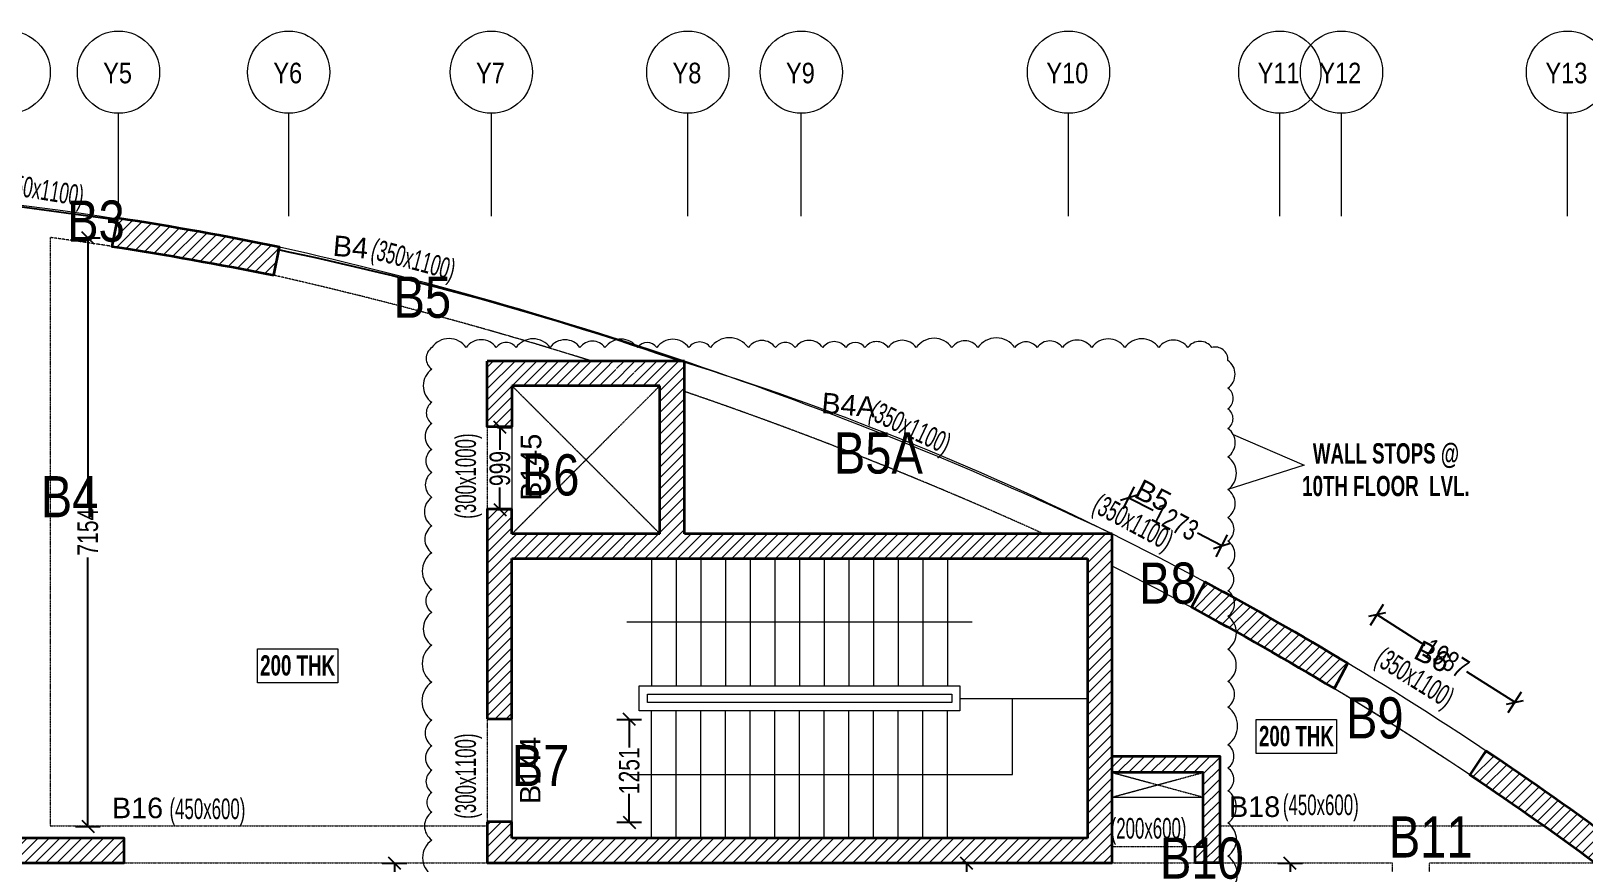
# Model space of a CAD drawing. Header units: millimetres. Extents: x 1 to 72184, y 68 to 60126.
# Drawn here: x 16522 to 35410, y 50012 to 60126 of the extents above; entities that cross this region are included whole.
import ezdxf
from ezdxf.enums import TextEntityAlignment as Align

# ---------------------------------------------------------------- set-up
doc = ezdxf.new("R2010")
doc.units = ezdxf.units.MM
doc.linetypes.add('Grid Line', pattern=[2222.5, 1270, -317.5, 317.5, -317.5])
doc.linetypes.add('HIDDEN', pattern=[0.375, 0.25, -0.125])
for name, color, linetype, lineweight in [('A-ANNO-DIMS', 8, 'Continuous', 15), ('A-DETL-MISC', 35, 'Continuous', 15), ('A-FLOR-IDEN', 11, 'Continuous', 9), ('A-GRIDS', 8, 'Continuous', 9), ('A-HIDD-ABVE', 8, 'HIDDEN', 20), ('S-BEAM', 7, 'Continuous', 18), ('S-BEAM-IDEN', 2, 'Continuous', 9), ('S-COL HATCH', 9, 'Continuous', 0), ('S-COLS', 5, 'Continuous', 35), ('S-GRIDS', 8, 'Continuous', 9)]:
    doc.layers.add(name, color=color, linetype=linetype, lineweight=lineweight)
doc.layers.add('Abhinav working', color=6, linetype='Continuous')
doc.layers.add('Beam Nos', color=7, linetype='Continuous')
doc.styles.add('Arial Narrow', font='ARIALN.TTF', dxfattribs={"height": 400})
doc.styles.add('Dim.s & Anno.(Misc.)', font='ARIALN.TTF')
doc.styles.add('SC-BBS1', font='SansSerif')
doc.styles.add('SOBHA', font='swisscl.ttf')
doc.styles.add('Swis721 LtCn BT', font='swisscl.ttf', dxfattribs={"width": 0.9, "height": 233.355162})
doc.styles.add('Swis721 LtCn BT_B', font='', dxfattribs={"width": 0.9, "height": 246.918336})
doc.styles.get('Swis721 LtCn BT_B').set_extended_font_data('Swis721 LtCn BT', bold=True)
doc.dimstyles.new('A-GFC-100', dxfattribs={"dimscale": 100, "dimtxt": 1.75, "dimasz": 1.5, "dimexe": 1.5, "dimexo": 0, "dimgap": 1, "dimtad": 1, "dimdsep": 46, "dimtxsty": 'Dim.s & Anno.(Misc.)', "dimblk": 'ARCHTICK', "dimcen": 0, "dimdle": 1.5, "dimclrd": 256, "dimclre": 8, "dimclrt": 6, "dimazin": 2, "dimtfac": 1, "dimtix": 1, "dimtmove": 2, "dimatfit": 3, "dimfxl": 1, "dimtolj": 1, "dimlwd": -1, "dimlwe": 9, "dimarcsym": 0})
doc.dimstyles.new('S-100', dxfattribs={"dimscale": 100, "dimtxt": 2.5, "dimasz": 1.5, "dimexe": 1.5, "dimexo": 1.5, "dimgap": 0.1, "dimtad": 0, "dimdec": 0, "dimrnd": 0.0005, "dimzin": 0, "dimdsep": 46, "dimtxsty": 'SOBHA', "dimblk": 'OBLIQUE', "dimcen": 0.09, "dimclrd": 8, "dimclre": 8, "dimclrt": 6, "dimadec": 0, "dimazin": 0, "dimtfac": 1, "dimtdec": 0, "dimtofl": 0, "dimtmove": 0, "dimatfit": 3, "dimfxl": 1.5, "dimfxlon": 1, "dimtolj": 1, "dimtzin": 0, "dimlwd": -1, "dimlwe": -1, "dimarcsym": 0})
pattern_1 = [(45, (-31215772.29, 20872216.62), (-66.29126074, 66.29126074), [])]

# ---------------------------------------------------------------- blocks, each defined once
blk = doc.blocks.new('_ARCHTICK')
at = {"color": 0, "linetype": 'ByBlock', "const_width": 0.15}
blk.add_lwpolyline([(-0.5, -0.5), (0.5, 0.5)], dxfattribs=at)
blk = doc.blocks.new('Grid - Type 1 Structural-6743905-9TH FLOOR LVL')
at = {"layer": 'A-GRIDS'}
blk.add_circle((0, 0), 4, dxfattribs=at)
blk = doc.blocks.new('A$C45bf0ae9')
at = {"layer": 'S-GRIDS', "linetype": 'Grid Line'}
for p, q in [((-2170, 41014), (-2170, 42264)), ((-100, 41014), (-100, 42264)), ((2365, 41014), (2365, 42264)), ((4755, 41014), (4755, 42264)), ((6135, 41014), (6135, 42264)), ((9385, 41014), (9385, 42264)), ((11955, 41014), (11955, 42264)), ((12705, 41014), (12705, 42264)), ((15455, 41014), (15455, 42264))]:
    blk.add_line(p, q, dxfattribs=at)
at = {"layer": 'A-GRIDS', "xscale": 124.9999999999999, "yscale": 124.9999999999999, "zscale": 124.9999999999999}
for p in [(-3500, 42764), (-2170, 42764), (-100, 42764), (2365, 42764), (4755, 42764), (6135, 42764), (9385, 42764), (11955, 42764), (12705, 42764), (15455, 42764)]:
    blk.add_blockref('Grid - Type 1 Structural-6743905-9TH FLOOR LVL', p, dxfattribs=at)
at = {"layer": 'A-GRIDS', "lineweight": 18, "char_height": 250, "attachment_point": 1, "style": 'Arial Narrow'}
for s, insert, width in [('Y5', (-2356, 42879), 440.93), ('Y6', (-286, 42879), 440.93), ('Y7', (2179, 42879), 440.93), ('Y8', (4569, 42879), 440.93), ('Y9', (5949, 42879), 440.93), ('Y10', (9116, 42879), 641.35), ('Y11', (11686, 42879), 641.35), ('Y12', (12436, 42879), 641.35), ('Y13', (15186, 42879), 641.35)]:
    blk.add_mtext(s, dxfattribs=dict(at, insert=insert, width=width))
blk = doc.blocks.new('_OBLIQUE')
at = {"color": 0, "linetype": 'ByBlock'}
blk.add_line((-0.5, -0.5), (0.5, 0.5), dxfattribs=at)
blk = doc.blocks.new('*D517')
at = {"layer": 'Abhinav working', "color": 8, "transparency": 16777216}
for p, q in [((17063, 57611), (17363, 57611)), ((17213, 57611), (17213, 54340)), ((17213, 50456), (17213, 53726)), ((17063, 50456), (17363, 50456))]:
    blk.add_line(p, q, dxfattribs=at)
at = {"layer": 'Defpoints', "color": 0, "transparency": 16777216}
for p in [(16730, 57611, 0), (16730, 50456), (17213, 50456)]:
    blk.add_point(p, dxfattribs=at)
at = {"layer": 'Abhinav working', "color": 8, "transparency": 16777216, "xscale": 150, "yscale": 150, "zscale": 150}
for p, rotation in [((17213, 57611), 90), ((17213, 50456), 270)]:
    blk.add_blockref('_OBLIQUE', p, dxfattribs=dict(at, rotation=rotation))
at = {"layer": 'Abhinav working', "color": 6, "transparency": 16777216, "insert": (17213, 54033), "char_height": 250, "attachment_point": 5, "rotation": 90, "style": 'SOBHA'}
blk.add_mtext('\\A1;7154', dxfattribs=at)
blk = doc.blocks.new('*D518')
at = {"layer": 'Abhinav working', "color": 8, "transparency": 16777216}
for p, q in [((22194, 55306), (22375, 55306)), ((22225, 55306), (22225, 55036)), ((22225, 54307), (22225, 54578)), ((22194, 54307), (22375, 54307))]:
    blk.add_line(p, q, dxfattribs=at)
at = {"layer": 'Defpoints', "color": 0, "transparency": 16777216}
for p in [(22044, 55306, 0), (22225, 55306), (22044, 54307, 0)]:
    blk.add_point(p, dxfattribs=at)
at = {"layer": 'Abhinav working', "color": 8, "transparency": 16777216, "xscale": 150, "yscale": 150, "zscale": 150}
for p, rotation in [((22225, 55306), 90), ((22225, 54307), 270)]:
    blk.add_blockref('_OBLIQUE', p, dxfattribs=dict(at, rotation=rotation))
at = {"layer": 'Abhinav working', "color": 6, "transparency": 16777216, "insert": (22225, 54807), "char_height": 250, "attachment_point": 5, "rotation": 90, "style": 'SOBHA'}
blk.add_mtext('\\A1;999', dxfattribs=at)
blk = doc.blocks.new('*D519')
at = {"layer": 'Abhinav working', "color": 8, "transparency": 16777216}
for p, q in [((23648, 51757), (23948, 51757)), ((23798, 51757), (23798, 51413)), ((23798, 50506), (23798, 50850)), ((23648, 50506), (23948, 50506))]:
    blk.add_line(p, q, dxfattribs=at)
at = {"layer": 'Defpoints', "color": 0, "transparency": 16777216}
for p in [(22344, 51757, 0), (22344, 50506, 0), (23798, 50506)]:
    blk.add_point(p, dxfattribs=at)
at = {"layer": 'Abhinav working', "color": 8, "transparency": 16777216, "xscale": 150, "yscale": 150, "zscale": 150}
for p, rotation in [((23798, 51757), 90), ((23798, 50506), 270)]:
    blk.add_blockref('_OBLIQUE', p, dxfattribs=dict(at, rotation=rotation))
at = {"layer": 'Abhinav working', "color": 6, "transparency": 16777216, "insert": (23798, 51132), "char_height": 250, "attachment_point": 5, "rotation": 90, "style": 'SOBHA'}
blk.add_mtext('\\A1;1251', dxfattribs=at)
blk = doc.blocks.new('*D520')
at = {"layer": 'Abhinav working', "color": 8, "transparency": 16777216}
for p, q in [((29805, 54318), (29942, 54585)), ((29874, 54452), (30169, 54299)), ((31005, 53867), (30709, 54020)), ((30936, 53734), (31073, 54000))]:
    blk.add_line(p, q, dxfattribs=at)
at = {"layer": 'Defpoints', "color": 0, "transparency": 16777216}
for p in [(29644, 54007, 0), (31005, 53867), (30775, 53423, 0)]:
    blk.add_point(p, dxfattribs=at)
at = {"layer": 'Abhinav working', "color": 8, "transparency": 16777216, "xscale": 150, "yscale": 150, "zscale": 150}
for p, rotation in [((29874, 54452), 152.6659468745825), ((31005, 53867), 332.6659468745825)]:
    blk.add_blockref('_OBLIQUE', p, dxfattribs=dict(at, rotation=rotation))
at = {"layer": 'Abhinav working', "color": 6, "transparency": 16777216, "insert": (30439, 54159), "char_height": 250, "attachment_point": 5, "rotation": 332.6659, "style": 'SOBHA'}
blk.add_mtext('\\A1;1273', dxfattribs=at)
blk = doc.blocks.new('*D521')
at = {"layer": 'Abhinav working', "color": 8, "transparency": 16777216}
for p, q in [((32812, 52903), (32973, 53156)), ((32892, 53030), (33475, 52660)), ((34570, 51965), (33987, 52335)), ((34489, 51839), (34650, 52092))]:
    blk.add_line(p, q, dxfattribs=at)
at = {"layer": 'Defpoints', "color": 0, "transparency": 16777216}
for p in [(32514, 52433, 0), (34570, 51965), (34191, 51369, 0)]:
    blk.add_point(p, dxfattribs=at)
at = {"layer": 'Abhinav working', "color": 8, "transparency": 16777216, "xscale": 150, "yscale": 150, "zscale": 150}
for p, rotation in [((32892, 53030), 147.5989514612884), ((34570, 51965), 327.5989514612884)]:
    blk.add_blockref('_OBLIQUE', p, dxfattribs=dict(at, rotation=rotation))
at = {"layer": 'Abhinav working', "color": 6, "transparency": 16777216, "insert": (33731, 52498), "char_height": 250, "attachment_point": 5, "rotation": 327.599, "style": 'SOBHA'}
blk.add_mtext('\\A1;1987', dxfattribs=at)
blk = doc.blocks.new('*D450')
at = {"layer": 'Abhinav working', "color": 8, "transparency": 16777216}
for p, q in [((21093, 50006), (20793, 50006)), ((20943, 50006), (20943, 47313)), ((20943, 44006), (20943, 46699)), ((21093, 44006), (20793, 44006))]:
    blk.add_line(p, q, dxfattribs=at)
at = {"layer": 'Defpoints', "color": 0, "transparency": 16777216}
for p in [(20943, 50006), (22044, 50006, 0), (22044, 44006, 0)]:
    blk.add_point(p, dxfattribs=at)
at = {"layer": 'Abhinav working', "color": 8, "transparency": 16777216, "xscale": 150, "yscale": 150, "zscale": 150}
for p, rotation in [((20943, 50006), 90), ((20943, 44006), 270)]:
    blk.add_blockref('_OBLIQUE', p, dxfattribs=dict(at, rotation=rotation))
at = {"layer": 'Abhinav working', "color": 6, "transparency": 16777216, "insert": (20943, 47006), "char_height": 250, "attachment_point": 5, "rotation": 90, "style": 'SOBHA'}
blk.add_mtext('\\A1;6000', dxfattribs=at)
blk = doc.blocks.new('*D451')
at = {"layer": 'Abhinav working', "color": 8, "transparency": 16777216}
for p, q in [((28050, 50006), (27750, 50006)), ((27900, 50006), (27900, 47313)), ((27900, 44006), (27900, 46699)), ((28050, 44006), (27750, 44006))]:
    blk.add_line(p, q, dxfattribs=at)
at = {"layer": 'Defpoints', "color": 0, "transparency": 16777216}
for p in [(29194, 50006, 0), (27900, 44006), (29194, 44006)]:
    blk.add_point(p, dxfattribs=at)
at = {"layer": 'Abhinav working', "color": 8, "transparency": 16777216, "xscale": 150, "yscale": 150, "zscale": 150}
for p, rotation in [((27900, 50006), 90), ((27900, 44006), 270)]:
    blk.add_blockref('_OBLIQUE', p, dxfattribs=dict(at, rotation=rotation))
at = {"layer": 'Abhinav working', "color": 6, "transparency": 16777216, "insert": (27900, 47006), "char_height": 250, "attachment_point": 5, "rotation": 90, "style": 'SOBHA'}
blk.add_mtext('\\A1;6000', dxfattribs=at)
blk = doc.blocks.new('*D452')
at = {"layer": 'Abhinav working', "color": 8, "transparency": 16777216}
for p, q in [((31986, 50006), (31686, 50006)), ((31836, 50006), (31836, 47313)), ((31836, 44006), (31836, 46699)), ((31986, 44006), (31686, 44006))]:
    blk.add_line(p, q, dxfattribs=at)
at = {"layer": 'Defpoints', "color": 0, "transparency": 16777216}
for p in [(31836, 50006), (33055, 50006), (33055, 44006)]:
    blk.add_point(p, dxfattribs=at)
at = {"layer": 'Abhinav working', "color": 8, "transparency": 16777216, "xscale": 150, "yscale": 150, "zscale": 150}
for p, rotation in [((31836, 50006), 90), ((31836, 44006), 270)]:
    blk.add_blockref('_OBLIQUE', p, dxfattribs=dict(at, rotation=rotation))
at = {"layer": 'Abhinav working', "color": 6, "transparency": 16777216, "insert": (31836, 47006), "char_height": 250, "attachment_point": 5, "rotation": 90, "style": 'SOBHA'}
blk.add_mtext('\\A1;6000', dxfattribs=at)
blk = doc.blocks.new('A$C21ee9bdd')
at = {"layer": 'A-DETL-MISC'}
for p, q in [((-5300, 0), (-5300, -1550)), ((-5000, 0), (-5000, -1550)), ((-4700, 0), (-4700, -1550)), ((-4400, 0), (-4400, -1550)), ((-4100, 0), (-4100, -1550)), ((-3800, 0), (-3800, -1550)), ((-3500, 0), (-3500, -1550)), ((-3200, 0), (-3200, -1550)), ((-2900, 0), (-2900, -1550)), ((-2600, 0), (-2600, -1550)), ((-2300, 0), (-2300, -1550)), ((-2000, 0), (-2000, -1550)), ((-1700, 0), (-1700, -1550)), ((-5300, -3400), (-5300, -1850)), ((-5000, -3400), (-5000, -1850)), ((-4700, -3400), (-4700, -1850)), ((-4400, -3400), (-4400, -1850)), ((-4100, -3400), (-4100, -1850)), ((-3800, -3400), (-3800, -1850)), ((-3500, -3400), (-3500, -1850)), ((-3200, -3400), (-3200, -1850)), ((-2900, -3400), (-2900, -1850)), ((-2600, -3400), (-2600, -1850)), ((-2300, -3400), (-2300, -1850)), ((-2000, -3400), (-2000, -1850)), ((-1700, -3400), (-1700, -1850)), ((-1550, -1700), (0, -1700))]:
    blk.add_line(p, q, dxfattribs=at)
for points in [[(-1550, -1550), (-1550, -1850), (-5450, -1850), (-5450, -1550)], [(-1650, -1650), (-1650, -1750), (-5350, -1750), (-5350, -1650)]]:
    blk.add_lwpolyline(points, close=True, dxfattribs=at)
at = {"layer": 'A-ANNO-DIMS', "ltscale": 500}
for points in [[(-1400, -775), (-5600, -775)], [(-1700, -2625), (-912, -2625), (-912, -1700)], [(-5600, -2625), (-1700, -2625)]]:
    blk.add_leader(points, dimstyle='A-GFC-100', override={"dimasz": 0.002, "dimtad": 0, "dimfxl": 0.18, "dimarcsym": 1}, dxfattribs=at)

msp = doc.modelspace()

# ---------------------------------------------------------------- hatches: boundary and pattern name
at = {"layer": 'S-COL HATCH', "transparency": 33554687}
h = msp.add_hatch(dxfattribs=at)
h.set_pattern_fill('ANSI31', color=256, scale=750)
h.set_pattern_definition(pattern_1)
h.paths.add_polyline_path([(19473.5, 57156.3), (19543.2, 57499.3, 0.0118114), (17573.9, 57851.6), (17504.1, 57508.3, -0.0119099)])
h = msp.add_hatch(dxfattribs=at)
h.set_pattern_fill('ANSI31', color=256, scale=750)
h.set_pattern_definition(pattern_1)
h.paths.add_polyline_path([(23180.9, 56112.7), (22070.1, 56112.7), (22070.1, 55312.7), (22370.1, 55312.7), (22370.1, 55812.7), (23180.9, 55812.7)], flags=17)
h.paths.add_polyline_path([(23480.9, 56112.7), (23180.9, 56112.7), (23180.9, 55812.7), (23480.9, 55812.7)], flags=17)
edge = h.paths.add_edge_path()
edge.add_line((23519.4, 56112.7), (24073.2, 56112.7))
edge.add_line((24073.2, 56112.7), (23945, 55977))
edge.add_line((23945, 55977), (23760, 55960.1))
edge.add_line((23760, 55960.1), (23480.9, 56112.7))
edge.add_line((23480.9, 56112.7), (23480.9, 55812.7))
edge.add_line((23480.9, 55812.7), (24170.1, 55812.7))
edge.add_line((24170.1, 55812.7), (24170.1, 54012.7))
edge.add_line((24170.1, 54012.7), (22370.1, 54012.7))
edge.add_line((22370.1, 54012.7), (22370.1, 54312.7))
edge.add_line((22370.1, 54312.7), (22070.1, 54312.7))
edge.add_line((22070.1, 54312.7), (22070.1, 51762.7))
edge.add_line((22070.1, 51762.7), (22370.1, 51762.7))
edge.add_line((22370.1, 51762.7), (22370.1, 53712.7))
edge.add_line((22370.1, 53712.7), (29211.2, 53712.7))
edge.add_line((29211.2, 53712.7), (29211.2, 54012.7))
edge.add_line((29211.2, 54012.7), (28896.6, 54012.7))
edge.add_line((28896.6, 54012.7), (28892.3, 54002.6))
edge.add_arc((10836.1, 16082.3), 41999.7, 64.53794, 64.5701)
edge.add_line((28871.1, 54012.7), (24470.1, 54012.7))
edge.add_line((24470.1, 54012.7), (24470.1, 56112.7))
edge.add_line((24470.1, 56112.7), (24365.8, 56112.7))
edge.add_line((24365.8, 56112.7), (24073.2, 56112.7))
edge.add_arc((23796.3, 56310.5), 340.3, 215.54825, 324.45175, ccw=False)
h.paths.add_polyline_path([(29670.1, 54012.7), (29211.2, 54012.7), (29211.2, 53712.7), (29370.1, 53712.7), (29370.1, 50312.7), (29211.2, 50312.7), (29211.2, 50012.7), (29670.1, 50012.7)])
h.paths.add_polyline_path([(29211.2, 50312.7), (22370.1, 50312.7), (22370.1, 50512.7), (22070.1, 50512.7), (22070.1, 50012.7), (29211.2, 50012.7)])
h = msp.add_hatch(dxfattribs=at)
h.set_pattern_fill('ANSI31', color=256, scale=750)
h.set_pattern_definition(pattern_1)
h.paths.add_polyline_path([(30801, 53428.1), (30635.2, 53119.9, -0.0119099), (32373.9, 52130.3), (32539.9, 52438.9, 0.0118114)])
h = msp.add_hatch(dxfattribs=at)
h.set_pattern_fill('ANSI31', color=256, scale=750)
h.set_pattern_definition(pattern_1)
h.paths.add_polyline_path([(30980.1, 51311.5), (29670.1, 51311.5), (29670.1, 51111.5), (30780.1, 51111.5), (30780.1, 50211.5), (30680.1, 50211.5), (30680.1, 50012.7), (30980.1, 50011.5), (30980.1, 50211.5)])
h = msp.add_hatch(dxfattribs=at)
h.set_pattern_fill('ANSI31', color=256, scale=750)
h.set_pattern_definition(pattern_1)
h.paths.add_polyline_path([(34217.6, 51374.5), (34022.7, 51083.7, -0.0119099), (35657.7, 49930.8), (35852.7, 50221.9, 0.0118114)])
h = msp.add_hatch(dxfattribs=at)
h.set_pattern_fill('ANSI31', color=256, scale=750)
h.set_pattern_definition(pattern_1)
h.paths.add_polyline_path([(17655.7, 50012.7), (17655.7, 50312.7), (16155.7, 50312.7), (16155.7, 50012.7)])

# ---------------------------------------------------------------- linework, layer by layer
at = {"layer": 'A-FLOR-IDEN', "color": 8, "flags": 128}
for points in [[(20252.8, 52614.4), (20252.8, 52202.5), (19275.3, 52202.5), (19275.3, 52614.4)], [(20252.8, 52614.4), (20252.8, 52202.5), (19275.3, 52202.5), (19275.3, 52614.4)], [(32401.8, 51755.4), (32401.8, 51343.5), (31424.3, 51343.5), (31424.3, 51755.4)], [(32401.8, 51755.4), (32401.8, 51343.5), (31424.3, 51343.5), (31424.3, 51755.4)]]:
    msp.add_lwpolyline(points, close=True, dxfattribs=at)
at = {"layer": 'A-HIDD-ABVE', "linetype": 'HIDDEN'}
for p, q in [((22370.1, 55812.7, 0), (24170.1, 54012.7, 0)), ((22370.1, 54012.7, 0), (24170.1, 55812.7, 0)), ((29670.1, 51111.5, 0), (30780.1, 50811.6, 0)), ((29670.1, 50811.5, 0), (30780.1, 51111.5, 0))]:
    msp.add_line(p, q, dxfattribs=at)
at = {"layer": 'Abhinav working', "elevation": 0}
msp.add_lwpolyline([(15843.8, 58066.5), (17545.3, 57834)], dxfattribs=at)
msp.add_lwpolyline([(19512.7, 57472.3, -0.0317144), (24444, 56107.4)], format="xyb", dxfattribs=at)
at = {"layer": 'S-BEAM', "linetype": 'HIDDEN'}
for p, q in [((22070.1, 55311.5, 0), (22070.1, 54311.5, 0)), ((22070.1, 51761.5, 0), (22070.1, 50511.5, 0)), ((16755.7, 50461.5), (22070.1, 50461.5)), ((30980.1, 50461.5, 0), (34925.6, 50461.5, 0)), ((29670.1, 50211.5, 0), (30680.3, 50211.5, 0)), ((16605.7, 50011.5), (22070.1, 50011.5, 0)), ((29670.1, 50011.5, 0), (33080.7, 50011.5)), ((33080.7, 44011.5, 0), (33080.7, 50012.7, 0)), ((33530.7, 50011.5), (35548.2, 50011.5)), ((33530.7, 44011.5, 0), (33530.7, 50011.5, 0))]:
    msp.add_line(p, q, dxfattribs=at)
at = {"layer": 'S-BEAM'}
for p, q in [((22370.1, 55311.5, 0), (22370.1, 54311.5, 0)), ((22370.1, 51761.5, 0), (22370.1, 50511.5, 0)), ((29670.1, 50811.5, 0), (30780.1, 50811.6, 0))]:
    msp.add_line(p, q, dxfattribs=at)
at = {"layer": 'S-BEAM', "linetype": 'HIDDEN', "elevation": 0}
for points in [[(19474.5, 57156, 0.0168801), (16755.7, 57615.8), (16755.7, 50461.5)], [(23340.8, 56112.7, 0.0205865), (19466, 57157.9)], [(28836.2, 54012.7, 0.0240935), (24470.1, 55742.4, 0.0240935)], [(33080.7, 51694.8, 0.0124051), (31339.6, 52732.2, 0.0124051)], [(34925.6, 50461.5, 0.0135836), (33080.7, 51694.8, 0.0103147)]]:
    msp.add_lwpolyline(points, format="xyb", dxfattribs=at)
at = {"layer": 'S-BEAM', "ltscale": 250000, "elevation": 0}
for points in [[(29670.1, 54012.7, 0.0546873), (19543.2, 57499.3, 0.0317099)], [(69910.3, 35224.9, -0.1044195), (37793.2, 48689.9, 0.059137), (29670.1, 54012.7, 0.059137)], [(69844.6, 34881.1, -0.1044683), (37580.7, 48411.4, 0.0581656), (29670.1, 53621.3, 0.0581656)]]:
    msp.add_lwpolyline(points, format="xyb", dxfattribs=at)
at = {"layer": 'S-BEAM', "ltscale": 250000}
msp.add_arc((11255.9, 17955.8, 0), 40380.2, 81.00201, 101.23709, dxfattribs=at)
at = {"layer": 'S-BEAM-IDEN'}
msp.add_lwpolyline([(31079.3, 49650.1, 0.5205671), (31079.3, 50094.7, 0.5205671), (31079.3, 50497, 0.5205671), (31079.3, 50888.8, 0.5205671), (31079.3, 51166.1, 0.5205671), (31079.3, 51449.4, 0.5205671), (31079.3, 51905.5, 0.5205671), (31079.3, 52218.2, 0.5205671), (31079.3, 52610.3, 0.5205671), (31079.3, 53009.9, 0.5205671), (31079.3, 53321.2, 0.5205671), (31079.3, 53597, 0.5205671), (31079.3, 53924.6, 0.5205671), (31079.3, 54210.2, 0.5205671), (31079.3, 54550.9, 0.5205671), (31079.3, 54948.8, 0.5205671), (31079.3, 55293.9, 0.5205671), (31079.3, 55533.4, 0.5205671), (31079.3, 55785.2, 0.5205671), (31079.3, 56120.9, 0.5205671), (30883.4, 56277, 0.5205671), (30592.9, 56277, 0.5205671), (30238, 56277, 0.5205671), (29826, 56277, 0.5205671), (29423.3, 56277, 0.5205671), (29068.2, 56277, 0.5205671), (28758.2, 56277, 0.5205671), (28488.3, 56277, 0.5205671), (28038.6, 56277, 0.5205671), (27723.2, 56277, 0.5205671), (27287.5, 56277, 0.5205671), (26945.9, 56277, 0.5205671), (26664.5, 56277, 0.5205671), (26430.8, 56277, 0.5205671), (26151.9, 56277, 0.5205671), (25815.9, 56277, 0.5205671), (25576.4, 56277, 0.5205671), (25246.3, 56277, 0.5205671), (24786, 56277, 0.5205671), (24522.2, 56277, 0.5205671), (24133.2, 56277, 0.5205671), (23898, 56277, 0.5205671), (23502.2, 56277, 0.5205671), (23198.2, 56277, 0.5205671), (22833.9, 56277, 0.5205671), (22420.8, 56277, 0.5205671), (22180.2, 56277, 0.5205671), (21815.2, 56277, 0.5205671), (21396.1, 56277, 0.5205671), (21396.1, 56014.1, 0.5205671), (21396.1, 55611.9, 0.5205671), (21396.1, 55352.7, 0.5205671), (21396.1, 55039.7, 0.5205671), (21396.1, 54759.8, 0.5205671), (21396.1, 54456.4, 0.5205671), (21396.1, 54108.8, 0.5205671), (21396.1, 53783.4, 0.5205671), (21396.1, 53336.9, 0.5205671), (21396.1, 53057.7, 0.5205671), (21396.1, 52658.2, 0.5205671), (21396.1, 52210.2, 0.5205671), (21396.1, 51746.2, 0.5205671), (21396.1, 51435.1, 0.5205671), (21396.1, 51138.4, 0.5205671), (21396.1, 50867.4, 0.5205671), (21396.1, 50630.1, 0.5205671), (21396.1, 50289.5, 0.5205671), (21396.1, 49859, 0.5205671)], format="xyb", dxfattribs=at)
at = {"layer": 'S-BEAM-IDEN', "elevation": 0}
msp.add_lwpolyline([(24444, 56107.4, -0.0405764), (29670.1, 54012.7)], format="xyb", dxfattribs=at)
at = {"layer": 'S-BEAM-IDEN'}
msp.add_lwpolyline([(31144.9, 55219.5), (32008.7, 54849.6), (31079.3, 54550.9)], dxfattribs=at)
at = {"layer": 'S-COLS'}
for p, q in [((24470.1, 56112.7, 0), (22070.1, 56112.7, 0)), ((24470.1, 54012.7, 0), (24470.1, 56112.7, 0)), ((24170.1, 55812.7, 0), (22370.1, 55812.7, 0)), ((24170.1, 54012.7, 0), (24170.1, 55812.7, 0)), ((24170.1, 54012.7, 0), (22370.1, 54012.7, 0)), ((29670.1, 54012.7, 0), (24470.1, 54012.7, 0)), ((29670.1, 50012.7, 0), (29670.1, 54012.7, 0)), ((22370.1, 53712.7, 0), (29370.1, 53712.7, 0)), ((22370.1, 51762.7, 0), (22370.1, 53712.7, 0)), ((29370.1, 53712.7, 0), (29370.1, 50312.7, 0)), ((22070.1, 51762.7, 0), (22370.1, 51762.7, 0)), ((22070.1, 50512.7, 0), (22070.1, 50012.7, 0)), ((22370.1, 50512.7, 0), (22070.1, 50512.7, 0)), ((22370.1, 50312.7, 0), (22370.1, 50512.7, 0)), ((29370.1, 50312.7, 0), (22370.1, 50312.7, 0)), ((22070.1, 50012.7, 0), (29670.1, 50012.7, 0))]:
    msp.add_line(p, q, dxfattribs=at)
at = {"layer": 'S-COLS', "elevation": 0}
for points in [[(19473.5, 57156.3), (19543.2, 57499.3, 0.0118114), (17573.9, 57851.6), (17504.1, 57508.3, -0.0119099), (19473.5, 57156.3)], [(32539.9, 52438.9, 0.0118114), (30801, 53428.1), (30635.2, 53119.9, -0.0119099), (32373.9, 52130.3), (32539.9, 52438.9)], [(34217.6, 51374.5), (34022.7, 51083.7, -0.0119099), (35657.7, 49930.8), (35852.7, 50221.9, 0.0118114), (34217.6, 51374.5)]]:
    msp.add_lwpolyline(points, format="xyb", dxfattribs=at)
for points in [[(22370.1, 55812.7), (22370.1, 55312.7), (22070.1, 55312.7), (22070.1, 56112.7)], [(22370.1, 54012.7), (22370.1, 54312.7), (22070.1, 54312.7), (22070.1, 51762.7)], [(29670.1, 51311.5), (30980.1, 51311.5), (30980.1, 50211.5), (30980.1, 50011.5), (30680.1, 50012.7), (30680.1, 50211.5), (30780.1, 50211.5), (30780.1, 51111.5), (29670.1, 51111.5), (29670.1, 51311.5)]]:
    msp.add_lwpolyline(points, dxfattribs=at)
msp.add_lwpolyline([(16155.7, 50312.7), (16155.7, 50012.7), (17655.7, 50012.7), (17655.7, 50312.7)], close=True, dxfattribs=at)

# ---------------------------------------------------------------- block references
at = {"layer": 'Beam Nos'}
msp.add_blockref('A$C45bf0ae9', (19755.5, 16861.5), dxfattribs=at)
at = {"layer": 'S-BEAM-IDEN'}
msp.add_blockref('A$C21ee9bdd', (29370.1, 53712.7, 0), dxfattribs=at)

# ---------------------------------------------------------------- texts
at = {"layer": 'A-FLOR-IDEN', "color": 1, "attachment_point": 2, "line_spacing_factor": 0.964267, "style": 'Swis721 LtCn BT_B'}
for s, insert, char_height, width in [('WALL STOPS @ \\P10TH FLOOR  LVL.', (33001.6, 55114.8), 246.918, 3733.482), ('200 THK', (19764.1, 52536.3), 246.92, 1155), ('200 THK', (19764.1, 52536.3), 246.92, 1155), ('200 THK', (31913.1, 51677.3), 246.92, 1155), ('200 THK', (31913.1, 51677.3), 246.92, 1155)]:
    msp.add_mtext(s, dxfattribs=dict(at, insert=insert, char_height=char_height, width=width))
at = {"layer": 'Abhinav working', "char_height": 500, "attachment_point": 1, "style": 'Dim.s & Anno.(Misc.)'}
for s, insert in [('B3', (16961.3, 58065.4)), ('B5', (20930.5, 57139.6, 0)), ('B5A', (26286.7, 55245.5, 0)), ('B6', (22491.4, 54979.4)), ('B4', (16639.4, 54714.4)), ('B8', (29998.7, 53663.7)), ('B9', (32515.6, 52025.3)), ('B7', (22369, 51445.1, 0)), ('B11', (33036.8, 50577.3)), ('B10', (30252.9, 50320.1, 0))]:
    msp.add_mtext_dynamic_manual_height_columns(s, width=21149.247, gutter_width=5423.5, heights=[0], dxfattribs=dict(at, insert=insert))
at = {"layer": 'Beam Nos', "color": 3, "style": 'SC-BBS1'}
for s, rotation, p in [('B4', 355.13395, (20392, 57301.5, 0)), ('B4A', 355.13395, (26450.3, 55379.9, 0)), ('B145', 90, (22802.7, 54822, 0)), ('B5', 332.64829, (30078.8, 54301.4, 0)), ('B6', 332.64829, (33477.2, 52344.1)), ('B144', 90, (22792.8, 51136.3))]:
    msp.add_text(s, height=250, rotation=rotation, dxfattribs=at).set_placement(p, align=Align.BOTTOM_CENTER)
for s, p in [('B16', (17817.2, 50480.4, 0)), ('B18', (31404.7, 50495.4, 0))]:
    msp.add_text(s, height=250, dxfattribs=at).set_placement(p, align=Align.BOTTOM_CENTER)
at = {"layer": 'S-BEAM-IDEN', "color": 3, "style": 'Swis721 LtCn BT', "width": 0.8}
for s, rotation, p in [('(350x1100)', 350.68539, (16117.7, 58161.9)), ('(300x1000)', 90, (21932.9, 54196.1, 0)), ('(350x1100)', 331.79745, (29413, 54292.4)), ('(300x1100)', 90, (21932.9, 50548.3, 0))]:
    msp.add_text(s, height=250, rotation=rotation, dxfattribs=at).set_placement(p)
at = {"layer": 'S-BEAM-IDEN', "style": 'Swis721 LtCn BT', "width": 0.8}
for rotation, p in [(345.05471, (20640.8, 57364.1)), (334.75604, (26695, 55418.4)), (327.98337, (32849.3, 52437.4))]:
    msp.add_text('(350x1100)', height=250, rotation=rotation, dxfattribs=at).set_placement(p)
at = {"layer": 'S-BEAM-IDEN', "color": 3, "style": 'Swis721 LtCn BT', "width": 0.8}
for s, p in [('(450x600)', (31747.8, 50593, 0)), ('(450x600)', (18205.7, 50544.8)), ('(200x600)', (29652.8, 50307.6, 0))]:
    msp.add_text(s, height=250, dxfattribs=at).set_placement(p)

# ---------------------------------------------------------------- dimensions: what is measured, and where the dimension line sits
at = {"layer": 'Abhinav working'}
for base, p1, p2, picture, middle in [((17213.2, 50456.3), (16729.6, 57610.5, 0), (16729.6, 50456.3), '*D517', (17213.2, 54033.4)), ((20943.3, 50006.3), (22044, 44006.3, 0), (22044, 50006.3, 0), '*D450', (20943.3, 47006.3)), ((27900.2, 44006.3), (29194, 50006.3, 0), (29194, 44006.3), '*D451', (27900.2, 47006.3)), ((31836.1, 50006.3), (33054.6, 44006.3, 0), (33054.6, 50006.3), '*D452', (31836.1, 47006.3))]:
    dim = msp.add_linear_dim(base=base, p1=p1, p2=p2, angle=90, dimstyle='S-100', dxfattribs=at)
    dim.commit()
    dim.dimension.update_dxf_attribs({"geometry": picture, "text_midpoint": middle})
for p1, p2, distance, picture, middle in [((22044, 54307.4, 0), (22044, 55306.3, 0), -181.2, '*D518', (22225.1, 54806.8)), ((29644, 54007.4, 0), (30775, 53422.8, 0), 499.9, '*D520', (30439, 54159.2)), ((32513.8, 52433.5, 0), (34191.2, 51368.9, 0), 706.3, '*D521', (33731, 52497.5)), ((22344, 51757.4, 0), (22344, 50506.3, 0), 1453.6, '*D519', (23797.6, 51131.8))]:
    dim = msp.add_aligned_dim(p1=p1, p2=p2, distance=distance, dimstyle='S-100', dxfattribs=at)
    dim.commit()
    dim.dimension.update_dxf_attribs({"geometry": picture, "text_midpoint": middle})

doc.saveas('drawing.dxf')
